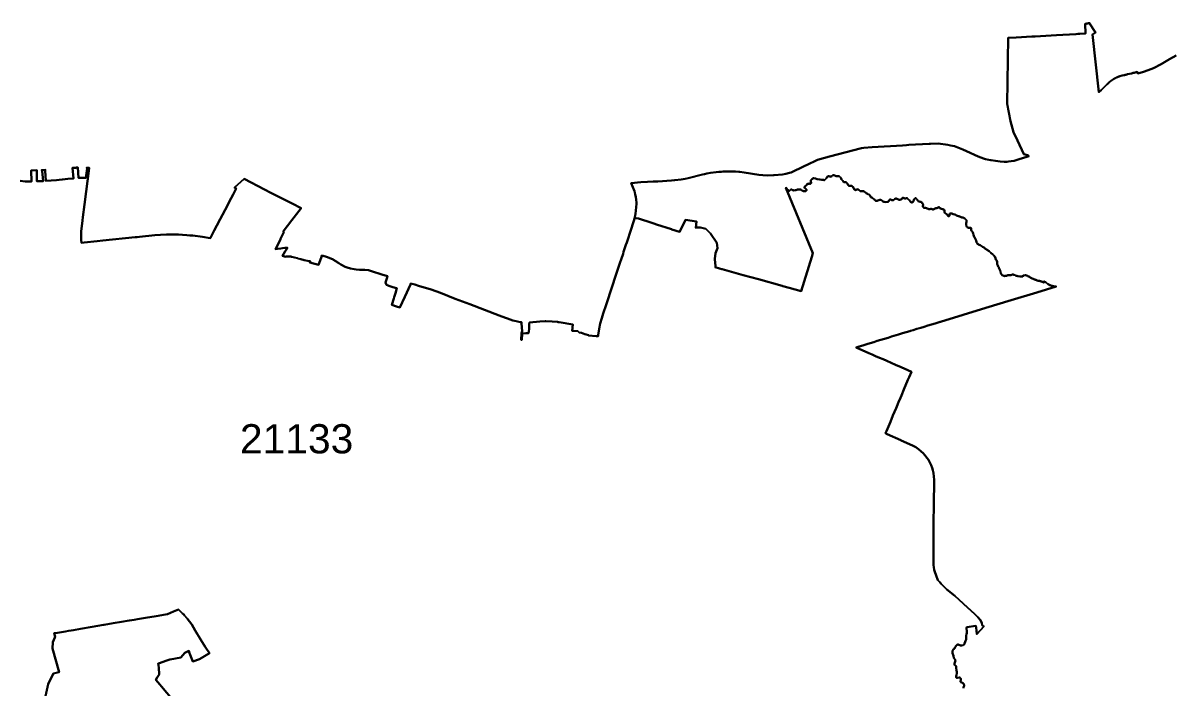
# Model space of a CAD drawing. Header units: inches. Extents: x 1341578 to 1502124, y 557203 to 748561.
# Drawn here: x 1361405 to 1382412, y 618397 to 630545 of the extents above; entities that cross this region are included whole.
import ezdxf
from ezdxf.enums import TextEntityAlignment as Align

# ---------------------------------------------------------------- set-up
doc = ezdxf.new("R2010")
doc.units = ezdxf.units.IN
doc.header["$MEASUREMENT"] = 0
doc.layers.add('Zipcode', color=7, linetype='Continuous')
doc.layers.add('ZipcodeAnno', color=7, linetype='Continuous')
doc.styles.add('Arial', font='arial.ttf')

msp = doc.modelspace()

# ---------------------------------------------------------------- linework, layer by layer
at = {"layer": 'Zipcode'}
for points in [[(1382468, 629952), (1382351, 629885), (1382198, 629794), (1382054, 629721), (1381961, 629682), (1381872, 629652), (1381771, 629621), (1381760, 629655), (1381720, 629643), (1381702, 629637), (1381687, 629633), (1381670, 629628), (1381652, 629624), (1381619, 629615), (1381584, 629607), (1381568, 629603), (1381553, 629599), (1381540, 629596), (1381527, 629593), (1381513, 629590), (1381481, 629583), (1381442, 629573), (1381430, 629569), (1381420, 629565), (1381410, 629561), (1381402, 629558), (1381393, 629554), (1381385, 629551), (1381376, 629547), (1381368, 629543), (1381360, 629539), (1381351, 629534), (1381343, 629530), (1381335, 629525), (1381328, 629521), (1381325, 629519), (1381320, 629516), (1381314, 629512), (1381306, 629507), (1381299, 629502), (1381292, 629497), (1381285, 629492), (1381272, 629482), (1381264, 629476), (1381257, 629470), (1381249, 629463), (1381241, 629456), (1381233, 629449), (1381226, 629442), (1381219, 629435), (1381211, 629428), (1381203, 629420), (1381183, 629401), (1381152, 629372), (1381123, 629344), (1381098, 629319), (1381060, 629284), (1380944, 630336), (1380998, 630369), (1380879, 630545), (1380878, 630544), (1380876, 630544), (1380875, 630543), (1380873, 630543), (1380872, 630542), (1380871, 630542), (1380870, 630541), (1380868, 630541), (1380867, 630540), (1380866, 630540), (1380864, 630540), (1380863, 630539), (1380861, 630539), (1380860, 630538), (1380859, 630538), (1380857, 630538), (1380856, 630537), (1380854, 630537), (1380853, 630537), (1380851, 630536), (1380850, 630536), (1380849, 630536), (1380847, 630535), (1380846, 630535), (1380844, 630535), (1380843, 630535), (1380842, 630534), (1380841, 630534), (1380839, 630534), (1380838, 630534), (1380836, 630533), (1380834, 630533), (1380833, 630533), (1380831, 630533), (1380830, 630532), (1380828, 630532), (1380827, 630532), (1380826, 630532), (1380824, 630532), (1380823, 630532), (1380821, 630531), (1380820, 630531), (1380819, 630531), (1380817, 630531), (1380815, 630531), (1380814, 630531), (1380812, 630531), (1380810, 630531), (1380815, 630353), (1380713, 630348), (1380673, 630345), (1380642, 630343), (1380639, 630343), (1380287, 630323), (1380284, 630323), (1379893, 630300), (1379835, 630296), (1379547, 630280), (1379400, 630271), (1379380, 629070), (1379445, 628751), (1379501, 628550), (1379570, 628401), (1379687, 628149), (1379755, 628133), (1379765, 628131), (1379769, 628127), (1379780, 628114), (1379763, 628106), (1379664, 628073), (1379605, 628055), (1379508, 628029), (1379454, 628018), (1379409, 628013), (1379385, 628010), (1379330, 628008), (1379255, 628012), (1379172, 628024), (1379093, 628038), (1379081, 628041), (1378989, 628059), (1378949, 628071), (1378904, 628087), (1378851, 628109), (1378639, 628205), (1378573, 628235), (1378510, 628261), (1378418, 628292), (1378350, 628309), (1378297, 628319), (1378123, 628342), (1377984, 628339), (1377961, 628339), (1377586, 628317), (1377547, 628315), (1377469, 628309), (1376914, 628276), (1376764, 628266), (1376723, 628260), (1376139, 628109), (1375921, 628043), (1375855, 628016), (1375778, 627981), (1375487, 627836), (1375435, 627815), (1375404, 627805), (1375341, 627789), (1375276, 627780), (1375127, 627766), (1375117, 627765), (1375009, 627758), (1374922, 627764), (1374848, 627772), (1374577, 627812), (1374502, 627824), (1374499, 627824), (1374480, 627826), (1374423, 627832), (1374349, 627833), (1374186, 627829), (1374166, 627828), (1374133, 627826), (1374116, 627825), (1374069, 627820), (1373961, 627806), (1373899, 627794), (1373854, 627784), (1373815, 627775), (1373553, 627710), (1373502, 627700), (1373427, 627686), (1373313, 627672), (1373308, 627671), (1373252, 627667), (1373001, 627651), (1372972, 627651), (1372947, 627651), (1372915, 627651), (1372814, 627645), (1372693, 627636), (1372515, 627620), (1372574, 627470), (1372581, 627450), (1372589, 627414), (1372599, 627370), (1372607, 627317), (1372611, 627267), (1372611, 627242), (1372595, 627059), (1372589, 627029), (1372589, 627028), (1372578, 626976), (1372577, 626972), (1372564, 626929), (1372502, 626741), (1372491, 626707), (1372459, 626608), (1372435, 626537), (1372418, 626494), (1372377, 626364), (1372366, 626331), (1372331, 626223), (1372315, 626174), (1372243, 625956), (1372070, 625434), (1372059, 625399), (1372004, 625239), (1371976, 625150), (1371951, 625056), (1371931, 624961), (1371911, 624843), (1371909, 624821), (1371875, 624824), (1371732, 624837), (1371733, 624845), (1371690, 624857), (1371670, 624863), (1371607, 624882), (1371565, 624894), (1371543, 624913), (1371462, 624922), (1371436, 624924), (1371447, 625038), (1371197, 625079), (1371178, 625081), (1371166, 625083), (1371072, 625093), (1370957, 625097), (1370941, 625097), (1370845, 625092), (1370659, 625073), (1370649, 625047), (1370652, 624953), (1370645, 624918), (1370643, 624910), (1370636, 624877), (1370589, 624876), (1370522, 624875), (1370520, 624755), (1370507, 624756), (1370510, 624877), (1370524, 624915), (1370509, 625053), (1370508, 625078), (1370488, 625080), (1370411, 625095), (1370350, 625113), (1370258, 625145), (1370221, 625158), (1370101, 625202), (1369568, 625406), (1369300, 625509), (1369030, 625615), (1368862, 625674), (1368631, 625745), (1368560, 625767), (1368491, 625788), (1368482, 625768), (1368378, 625542), (1368288, 625348), (1368226, 625368), (1368141, 625395), (1368176, 625511), (1368184, 625538), (1368207, 625612), (1368227, 625678), (1368232, 625698), (1368229, 625699), (1368158, 625722), (1368086, 625745), (1368073, 625749), (1368042, 625759), (1368027, 625804), (1368058, 625897), (1368065, 625919), (1367962, 625952), (1367926, 625963), (1367806, 626002), (1367714, 626029), (1367652, 626038), (1367550, 626038), (1367493, 626041), (1367452, 626046), (1367389, 626059), (1367325, 626079), (1367290, 626093), (1367211, 626133), (1367175, 626155), (1367107, 626202), (1367058, 626229), (1366948, 626274), (1366888, 626289), (1366865, 626295), (1366851, 626258), (1366805, 626129), (1366647, 626172), (1366647, 626173), (1366647, 626174), (1366647, 626175), (1366647, 626175), (1366647, 626176), (1366647, 626177), (1366648, 626177), (1366648, 626178), (1366648, 626179), (1366648, 626180), (1366648, 626180), (1366648, 626181), (1366648, 626182), (1366648, 626182), (1366649, 626183), (1366649, 626184), (1366649, 626185), (1366649, 626185), (1366649, 626186), (1366649, 626187), (1366649, 626187), (1366650, 626188), (1366650, 626189), (1366650, 626189), (1366650, 626190), (1366650, 626191), (1366650, 626191), (1366650, 626192), (1366632, 626193), (1366601, 626200), (1366540, 626214), (1366539, 626214), (1366482, 626229), (1366481, 626230), (1366424, 626245), (1366423, 626245), (1366418, 626246), (1366366, 626260), (1366365, 626260), (1366313, 626274), (1366312, 626275), (1366310, 626275), (1366309, 626275), (1366308, 626276), (1366307, 626276), (1366306, 626276), (1366305, 626276), (1366304, 626276), (1366303, 626277), (1366302, 626277), (1366301, 626277), (1366300, 626277), (1366299, 626278), (1366297, 626278), (1366295, 626278), (1366294, 626278), (1366293, 626279), (1366292, 626279), (1366290, 626279), (1366289, 626279), (1366288, 626279), (1366286, 626280), (1366285, 626280), (1366284, 626280), (1366282, 626280), (1366281, 626280), (1366279, 626281), (1366278, 626281), (1366276, 626281), (1366275, 626281), (1366273, 626281), (1366272, 626281), (1366271, 626281), (1366269, 626281), (1366268, 626282), (1366267, 626282), (1366265, 626282), (1366263, 626282), (1366262, 626282), (1366261, 626282), (1366259, 626282), (1366257, 626282), (1366256, 626282), (1366254, 626282), (1366252, 626282), (1366251, 626282), (1366249, 626282), (1366248, 626282), (1366246, 626282), (1366245, 626282), (1366243, 626282), (1366242, 626282), (1366240, 626282), (1366239, 626282), (1366238, 626282), (1366236, 626281), (1366235, 626281), (1366233, 626281), (1366232, 626281), (1366230, 626281), (1366229, 626281), (1366228, 626281), (1366226, 626280), (1366224, 626280), (1366223, 626280), (1366221, 626280), (1366220, 626280), (1366219, 626280), (1366217, 626279), (1366216, 626279), (1366215, 626279), (1366213, 626279), (1366212, 626278), (1366210, 626278), (1366209, 626278), (1366208, 626278), (1366206, 626277), (1366205, 626277), (1366204, 626277), (1366203, 626277), (1366202, 626276), (1366142, 626293), (1366190, 626365), (1366214, 626401), (1366239, 626438), (1366226, 626438), (1366185, 626437), (1366144, 626433), (1366115, 626428), (1366052, 626417), (1366019, 626414), (1366036, 626448), (1366040, 626456), (1366108, 626593), (1366111, 626599), (1366161, 626709), (1366167, 626724), (1366155, 626733), (1366318, 626945), (1366485, 627160), (1366319, 627245), (1366154, 627330), (1366055, 627382), (1365933, 627445), (1365815, 627506), (1365447, 627696), (1365270, 627539), (1365301, 627522), (1365244, 627412), (1365173, 627278), (1365162, 627257), (1365097, 627134), (1365049, 627043), (1365005, 626959), (1364945, 626844), (1364897, 626753), (1364841, 626646), (1364834, 626634), (1364823, 626613), (1364684, 626638), (1364506, 626662), (1364454, 626664), (1364396, 626672), (1364316, 626676), (1364244, 626680), (1364113, 626682), (1364023, 626680), (1363915, 626675), (1363815, 626667), (1363534, 626639), (1363492, 626633), (1363456, 626631), (1362860, 626571), (1362761, 626560), (1362523, 626534), (1362473, 626527), (1362468, 626581), (1362466, 626629), (1362465, 626674), (1362468, 626735), (1362493, 626937), (1362500, 626995), (1362529, 627231), (1362611, 627895), (1362611, 627896), (1362612, 627899), (1362566, 627900), (1362575, 627888), (1362553, 627717), (1362419, 627715), (1362405, 627905), (1362405, 627905), (1362404, 627905), (1362403, 627905), (1362403, 627905), (1362403, 627905), (1362402, 627905), (1362401, 627905), (1362400, 627905), (1362400, 627905), (1362399, 627905), (1362398, 627905), (1362398, 627904), (1362397, 627904), (1362397, 627904), (1362396, 627904), (1362396, 627904), (1362395, 627904), (1362394, 627904), (1362394, 627904), (1362393, 627904), (1362393, 627904), (1362392, 627904), (1362391, 627904), (1362391, 627904), (1362390, 627904), (1362390, 627904), (1362389, 627904), (1362388, 627904), (1362388, 627904), (1362387, 627904), (1362386, 627904), (1362386, 627904), (1362385, 627904), (1362384, 627903), (1362384, 627903), (1362383, 627903), (1362383, 627903), (1362382, 627903), (1362381, 627903), (1362381, 627903), (1362380, 627903), (1362379, 627903), (1362379, 627903), (1362378, 627903), (1362378, 627903), (1362377, 627903), (1362376, 627903), (1362376, 627903), (1362375, 627903), (1362375, 627903), (1362374, 627903), (1362373, 627903), (1362373, 627902), (1362372, 627902), (1362372, 627902), (1362371, 627902), (1362370, 627902), (1362370, 627902), (1362306, 627896), (1362324, 627707), (1362224, 627696), (1362125, 627684), (1362121, 627684), (1362068, 627680), (1362014, 627675), (1361922, 627668), (1361821, 627659), (1361807, 627846), (1361807, 627851), (1361807, 627852), (1361808, 627854), (1361809, 627856), (1361810, 627857), (1361811, 627858), (1361812, 627859), (1361813, 627860), (1361814, 627861), (1361816, 627861), (1361817, 627862), (1361744, 627857), (1361745, 627856), (1361746, 627856), (1361748, 627855), (1361749, 627854), (1361750, 627854), (1361751, 627853), (1361752, 627852), (1361753, 627851), (1361754, 627849), (1361754, 627848), (1361755, 627847), (1361756, 627842), (1361771, 627657), (1361735, 627655), (1361659, 627654), (1361656, 627854), (1361556, 627852), (1361559, 627652), (1361464, 627651), (1361446, 627651), (1361350, 627662)], [(1378587, 618393), (1378588, 618413), (1378593, 618422), (1378595, 618432), (1378595, 618453), (1378593, 618463), (1378590, 618473), (1378583, 618481), (1378575, 618487), (1378556, 618496), (1378537, 618505), (1378530, 618512), (1378528, 618520), (1378532, 618529), (1378537, 618537), (1378539, 618546), (1378539, 618556), (1378539, 618562), (1378538, 618570), (1378532, 618578), (1378525, 618584), (1378515, 618587), (1378505, 618586), (1378475, 618583), (1378465, 618582), (1378455, 618584), (1378452, 618590), (1378451, 618600), (1378452, 618610), (1378453, 618621), (1378456, 618631), (1378459, 618640), (1378462, 618660), (1378461, 618670), (1378461, 618701), (1378460, 618711), (1378459, 618712), (1378452, 618712), (1378456, 618721), (1378456, 618731), (1378451, 618751), (1378450, 618761), (1378452, 618781), (1378451, 618791), (1378447, 618800), (1378440, 618807), (1378435, 618810), (1378427, 618816), (1378421, 618825), (1378420, 618835), (1378422, 618845), (1378436, 618884), (1378437, 618894), (1378436, 618904), (1378434, 618914), (1378428, 618922), (1378418, 618932), (1378414, 618937), (1378408, 618945), (1378400, 618986), (1378387, 619035), (1378384, 619056), (1378384, 619066), (1378385, 619076), (1378394, 619094), (1378400, 619103), (1378406, 619111), (1378418, 619121), (1378430, 619131), (1378440, 619149), (1378443, 619158), (1378448, 619167), (1378461, 619183), (1378470, 619188), (1378480, 619191), (1378490, 619191), (1378500, 619188), (1378517, 619177), (1378527, 619175), (1378537, 619174), (1378547, 619174), (1378557, 619176), (1378577, 619182), (1378593, 619193), (1378601, 619200), (1378606, 619209), (1378616, 619238), (1378624, 619257), (1378627, 619268), (1378631, 619277), (1378634, 619287), (1378635, 619298), (1378635, 619308), (1378634, 619327), (1378634, 619349), (1378635, 619359), (1378638, 619380), (1378644, 619399), (1378646, 619419), (1378644, 619440), (1378644, 619450), (1378642, 619471), (1378642, 619477), (1378643, 619491), (1378645, 619509), (1378649, 619509), (1378810, 619530), (1378815, 619501), (1378830, 619378), (1378831, 619378), (1378957, 619518), (1378929, 619545), (1378922, 619581), (1378910, 619610), (1378889, 619640), (1378850, 619688), (1378785, 619749), (1378658, 619868), (1378507, 620005), (1378424, 620081), (1378283, 620199), (1378212, 620266), (1378179, 620300), (1378153, 620329), (1378119, 620369), (1378083, 620451), (1378062, 620519), (1378052, 620558), (1378043, 620602), (1378039, 620640), (1378036, 620694), (1378036, 620751), (1378038, 621057), (1378039, 621098), (1378038, 621241), (1378038, 621322), (1378038, 621369), (1378037, 621428), (1378041, 621730), (1378048, 622198), (1378045, 622261), (1378037, 622321), (1378026, 622374), (1378012, 622420), (1377992, 622469), (1377969, 622519), (1377944, 622562), (1377922, 622598), (1377880, 622652), (1377847, 622687), (1377813, 622720), (1377806, 622726), (1377765, 622760), (1377713, 622795), (1377654, 622827), (1377444, 622919), (1377438, 622922), (1377192, 623035), (1377161, 623050), (1377172, 623077), (1377175, 623083), (1377177, 623088), (1377249, 623259), (1377296, 623372), (1377355, 623511), (1377413, 623648), (1377416, 623656), (1377451, 623740), (1377497, 623847), (1377571, 624024), (1377594, 624078), (1377634, 624174), (1377570, 624202), (1377448, 624255), (1377344, 624301), (1377185, 624371), (1377116, 624401), (1377048, 624431), (1376979, 624461), (1376919, 624487), (1376855, 624516), (1376792, 624544), (1376689, 624589), (1376623, 624618), (1376682, 624636), (1376747, 624655), (1376818, 624677), (1376882, 624697), (1376946, 624716), (1377011, 624736), (1377075, 624755), (1377145, 624777), (1377208, 624796), (1377273, 624816), (1377353, 624840), (1377400, 624854), (1377474, 624877), (1377538, 624896), (1377602, 624916), (1377616, 624920), (1377668, 624936), (1377732, 624956), (1377803, 624977), (1377868, 624997), (1377933, 625017), (1377998, 625036), (1378067, 625058), (1378158, 625085), (1378168, 625088), (1378996, 625340), (1379454, 625480), (1379922, 625622), (1380280, 625731), (1380270, 625732), (1380260, 625732), (1380250, 625731), (1380239, 625733), (1380229, 625736), (1380219, 625738), (1380210, 625741), (1380199, 625743), (1380189, 625746), (1380180, 625750), (1380170, 625754), (1380161, 625758), (1380151, 625761), (1380142, 625766), (1380133, 625771), (1380123, 625775), (1380119, 625780), (1380113, 625788), (1380106, 625795), (1380098, 625802), (1380090, 625808), (1380080, 625813), (1380071, 625817), (1380062, 625822), (1380053, 625823), (1380052, 625819), (1380056, 625813), (1380057, 625807), (1380054, 625804), (1380048, 625805), (1380040, 625811), (1380031, 625816), (1380021, 625819), (1380011, 625822), (1380002, 625825), (1379993, 625827), (1379983, 625831), (1379975, 625832), (1379964, 625832), (1379954, 625834), (1379945, 625837), (1379935, 625842), (1379925, 625843), (1379918, 625847), (1379909, 625852), (1379900, 625856), (1379890, 625858), (1379880, 625862), (1379872, 625867), (1379862, 625870), (1379853, 625874), (1379846, 625875), (1379837, 625880), (1379828, 625885), (1379819, 625889), (1379809, 625892), (1379803, 625901), (1379799, 625905), (1379789, 625908), (1379780, 625913), (1379770, 625917), (1379761, 625922), (1379752, 625927), (1379746, 625931), (1379741, 625932), (1379731, 625933), (1379721, 625936), (1379711, 625937), (1379686, 625935), (1379677, 625930), (1379671, 625917), (1379666, 625912), (1379643, 625911), (1379624, 625911), (1379615, 625914), (1379578, 625922), (1379561, 625926), (1379550, 625926), (1379543, 625928), (1379529, 625936), (1379505, 625946), (1379494, 625948), (1379475, 625948), (1379454, 625939), (1379446, 625938), (1379414, 625937), (1379395, 625936), (1379370, 625926), (1379348, 625924), (1379332, 625923), (1379322, 625925), (1379289, 625941), (1379273, 625964), (1379268, 625977), (1379253, 626023), (1379235, 626063), (1379233, 626072), (1379230, 626082), (1379218, 626099), (1379212, 626112), (1379202, 626140), (1379202, 626167), (1379200, 626182), (1379189, 626213), (1379179, 626226), (1379161, 626266), (1379138, 626296), (1379119, 626315), (1379087, 626348), (1379068, 626366), (1379056, 626376), (1379004, 626406), (1378985, 626418), (1378977, 626425), (1378970, 626433), (1378961, 626441), (1378935, 626457), (1378928, 626464), (1378906, 626476), (1378891, 626485), (1378873, 626491), (1378841, 626513), (1378834, 626521), (1378827, 626529), (1378823, 626538), (1378820, 626548), (1378818, 626564), (1378816, 626573), (1378804, 626598), (1378791, 626622), (1378782, 626641), (1378769, 626677), (1378759, 626700), (1378753, 626719), (1378748, 626727), (1378730, 626749), (1378727, 626764), (1378726, 626779), (1378723, 626793), (1378717, 626800), (1378707, 626803), (1378674, 626802), (1378652, 626816), (1378646, 626823), (1378640, 626835), (1378634, 626860), (1378633, 626875), (1378636, 626897), (1378640, 626904), (1378642, 626907), (1378638, 626921), (1378643, 626932), (1378639, 626941), (1378631, 626949), (1378607, 626972), (1378599, 626979), (1378579, 626989), (1378563, 626992), (1378555, 626994), (1378545, 626999), (1378529, 627003), (1378515, 627010), (1378505, 627014), (1378493, 627016), (1378475, 627021), (1378456, 627027), (1378432, 627044), (1378418, 627049), (1378399, 627054), (1378384, 627059), (1378370, 627062), (1378351, 627063), (1378338, 627062), (1378334, 627059), (1378332, 627057), (1378330, 627050), (1378328, 627024), (1378324, 627016), (1378317, 627015), (1378307, 627017), (1378298, 627027), (1378290, 627038), (1378281, 627047), (1378267, 627060), (1378251, 627070), (1378245, 627077), (1378241, 627089), (1378240, 627099), (1378240, 627110), (1378237, 627119), (1378231, 627131), (1378221, 627140), (1378211, 627143), (1378201, 627146), (1378186, 627148), (1378164, 627159), (1378155, 627164), (1378146, 627173), (1378137, 627180), (1378127, 627180), (1378120, 627176), (1378112, 627169), (1378097, 627163), (1378089, 627162), (1378076, 627160), (1378066, 627158), (1378045, 627144), (1378035, 627140), (1378024, 627140), (1378015, 627141), (1377997, 627148), (1377997, 627150), (1377989, 627149), (1377973, 627146), (1377955, 627145), (1377908, 627164), (1377894, 627166), (1377868, 627169), (1377857, 627173), (1377845, 627185), (1377842, 627199), (1377844, 627206), (1377849, 627214), (1377850, 627221), (1377849, 627228), (1377837, 627249), (1377829, 627259), (1377819, 627267), (1377809, 627275), (1377796, 627279), (1377774, 627286), (1377760, 627292), (1377747, 627300), (1377743, 627308), (1377742, 627312), (1377728, 627331), (1377720, 627340), (1377711, 627343), (1377703, 627342), (1377695, 627337), (1377693, 627334), (1377689, 627327), (1377680, 627318), (1377675, 627308), (1377668, 627286), (1377663, 627276), (1377655, 627270), (1377647, 627267), (1377637, 627265), (1377628, 627269), (1377618, 627277), (1377613, 627288), (1377608, 627296), (1377600, 627304), (1377583, 627321), (1377561, 627336), (1377550, 627344), (1377546, 627343), (1377524, 627340), (1377512, 627340), (1377502, 627342), (1377494, 627345), (1377482, 627353), (1377478, 627354), (1377472, 627353), (1377468, 627348), (1377460, 627329), (1377455, 627324), (1377448, 627320), (1377441, 627318), (1377422, 627316), (1377405, 627316), (1377398, 627318), (1377370, 627330), (1377357, 627337), (1377348, 627344), (1377335, 627335), (1377326, 627328), (1377316, 627318), (1377304, 627310), (1377295, 627306), (1377287, 627306), (1377275, 627310), (1377252, 627321), (1377242, 627321), (1377234, 627316), (1377230, 627312), (1377225, 627307), (1377213, 627287), (1377204, 627279), (1377197, 627275), (1377165, 627274), (1377143, 627275), (1377126, 627279), (1377117, 627284), (1377107, 627292), (1377098, 627298), (1377091, 627305), (1377077, 627314), (1377067, 627316), (1377058, 627316), (1377040, 627311), (1377018, 627303), (1377007, 627298), (1376997, 627295), (1376988, 627294), (1376978, 627297), (1376970, 627303), (1376965, 627310), (1376958, 627318), (1376943, 627334), (1376924, 627348), (1376903, 627358), (1376893, 627365), (1376888, 627373), (1376877, 627401), (1376870, 627407), (1376860, 627412), (1376840, 627418), (1376830, 627422), (1376820, 627428), (1376809, 627436), (1376801, 627440), (1376773, 627466), (1376764, 627470), (1376751, 627472), (1376709, 627474), (1376699, 627475), (1376691, 627480), (1376685, 627485), (1376682, 627490), (1376677, 627494), (1376661, 627504), (1376641, 627507), (1376634, 627506), (1376627, 627499), (1376620, 627494), (1376612, 627493), (1376605, 627497), (1376597, 627504), (1376564, 627551), (1376549, 627566), (1376539, 627571), (1376504, 627568), (1376495, 627570), (1376486, 627574), (1376480, 627580), (1376468, 627604), (1376462, 627614), (1376458, 627620), (1376452, 627628), (1376444, 627635), (1376438, 627639), (1376431, 627640), (1376415, 627639), (1376401, 627640), (1376394, 627643), (1376383, 627662), (1376377, 627670), (1376364, 627680), (1376358, 627688), (1376350, 627702), (1376337, 627721), (1376314, 627744), (1376307, 627746), (1376292, 627747), (1376276, 627745), (1376258, 627746), (1376248, 627753), (1376219, 627762), (1376201, 627762), (1376195, 627759), (1376188, 627755), (1376181, 627746), (1376170, 627739), (1376156, 627737), (1376153, 627740), (1376144, 627742), (1376127, 627748), (1376120, 627749), (1376106, 627743), (1376097, 627734), (1376088, 627723), (1376082, 627711), (1376073, 627699), (1376065, 627689), (1376047, 627675), (1376038, 627673), (1376029, 627679), (1376021, 627681), (1375992, 627682), (1375969, 627685), (1375959, 627687), (1375957, 627688), (1375911, 627695), (1375884, 627703), (1375852, 627710), (1375843, 627710), (1375834, 627706), (1375824, 627697), (1375814, 627689), (1375805, 627679), (1375799, 627672), (1375797, 627666), (1375796, 627663), (1375796, 627655), (1375797, 627646), (1375803, 627628), (1375803, 627622), (1375802, 627616), (1375797, 627610), (1375790, 627608), (1375779, 627608), (1375763, 627610), (1375753, 627609), (1375739, 627606), (1375727, 627599), (1375715, 627585), (1375689, 627560), (1375683, 627551), (1375683, 627543), (1375688, 627528), (1375692, 627522), (1375707, 627510), (1375715, 627502), (1375718, 627494), (1375718, 627487), (1375713, 627479), (1375707, 627474), (1375700, 627472), (1375690, 627471), (1375678, 627471), (1375661, 627473), (1375653, 627476), (1375642, 627479), (1375627, 627488), (1375617, 627496), (1375608, 627501), (1375599, 627504), (1375586, 627505), (1375560, 627503), (1375550, 627501), (1375540, 627496), (1375520, 627490), (1375509, 627488), (1375488, 627487), (1375474, 627489), (1375464, 627494), (1375456, 627500), (1375449, 627504), (1375441, 627505), (1375433, 627502), (1375421, 627492), (1375412, 627483), (1375405, 627478), (1375398, 627479), (1375373, 627498), (1375365, 627506), (1375360, 627512), (1375349, 627526), (1375339, 627536), (1375339, 627536), (1375836, 626338), (1375816, 626274), (1375620, 625645), (1375402, 625706), (1375285, 625739), (1375271, 625742), (1374841, 625863), (1374562, 625941), (1374179, 626048), (1374170, 626050), (1374125, 626063), (1374051, 626084), (1374055, 626089), (1374053, 626108), (1374041, 626227), (1374040, 626239), (1374056, 626343), (1374090, 626431), (1374077, 626528), (1373964, 626697), (1373877, 626784), (1373806, 626802), (1373779, 626809), (1373722, 626809), (1373695, 626802), (1373705, 626918), (1373506, 626950), (1373413, 626759), (1373398, 626729), (1373260, 626773), (1373249, 626777), (1372978, 626864), (1372930, 626880), (1372890, 626893), (1372649, 626976), (1372648, 626971), (1372619, 626978), (1372587, 626974), (1372577, 626972), (1372578, 626976), (1372589, 627028), (1372589, 627029), (1372595, 627059), (1372611, 627242), (1372611, 627267), (1372607, 627317), (1372599, 627370), (1372589, 627414), (1372581, 627450), (1372574, 627470), (1372515, 627620), (1372693, 627636), (1372814, 627645), (1372915, 627651), (1372947, 627651), (1372972, 627651), (1373001, 627651), (1373252, 627667), (1373308, 627671), (1373313, 627672), (1373427, 627686), (1373502, 627700), (1373553, 627710), (1373815, 627775), (1373854, 627784), (1373899, 627794), (1373961, 627806), (1374069, 627820), (1374116, 627825), (1374133, 627826), (1374166, 627828), (1374186, 627829), (1374349, 627833), (1374423, 627832), (1374480, 627826), (1374499, 627824), (1374502, 627824), (1374577, 627812), (1374848, 627772), (1374922, 627764), (1375009, 627758), (1375117, 627765), (1375127, 627766), (1375276, 627780), (1375341, 627789), (1375404, 627805), (1375435, 627815), (1375487, 627836), (1375778, 627981), (1375855, 628016), (1375921, 628043), (1376139, 628109), (1376723, 628260), (1376764, 628266), (1376914, 628276), (1377469, 628309), (1377547, 628315), (1377586, 628317), (1377961, 628339), (1377984, 628339), (1378123, 628342), (1378297, 628319), (1378350, 628309), (1378418, 628292), (1378510, 628261), (1378573, 628235), (1378639, 628205), (1378851, 628109), (1378904, 628087), (1378949, 628071), (1378989, 628059), (1379081, 628041), (1379093, 628038), (1379172, 628024), (1379255, 628012), (1379330, 628008), (1379385, 628010), (1379409, 628013), (1379454, 628018), (1379508, 628029), (1379605, 628055), (1379664, 628073), (1379763, 628106), (1379780, 628114), (1379769, 628127), (1379765, 628131), (1379755, 628133), (1379687, 628149), (1379570, 628401), (1379501, 628550), (1379445, 628751), (1379380, 629070), (1379400, 630271), (1379547, 630280), (1379835, 630296), (1379893, 630300), (1380284, 630323), (1380287, 630323), (1380639, 630343), (1380642, 630343), (1380673, 630345), (1380713, 630348), (1380815, 630353), (1380810, 630531), (1380812, 630531), (1380814, 630531), (1380815, 630531), (1380817, 630531), (1380819, 630531), (1380820, 630531), (1380821, 630531), (1380823, 630532), (1380824, 630532), (1380826, 630532), (1380827, 630532), (1380828, 630532), (1380830, 630532), (1380831, 630533), (1380833, 630533), (1380834, 630533), (1380836, 630533), (1380838, 630534), (1380839, 630534), (1380841, 630534), (1380842, 630534), (1380843, 630535), (1380844, 630535), (1380846, 630535), (1380847, 630535), (1380849, 630536), (1380850, 630536), (1380851, 630536), (1380853, 630537), (1380854, 630537), (1380856, 630537), (1380857, 630538), (1380859, 630538), (1380860, 630538), (1380861, 630539), (1380863, 630539), (1380864, 630540), (1380866, 630540), (1380867, 630540), (1380868, 630541), (1380870, 630541), (1380871, 630542), (1380872, 630542), (1380873, 630543), (1380875, 630543), (1380876, 630544), (1380878, 630544), (1380879, 630545), (1380998, 630369), (1380944, 630336), (1381060, 629284), (1381098, 629319), (1381123, 629344), (1381152, 629372), (1381183, 629401), (1381203, 629420), (1381211, 629428), (1381219, 629435), (1381226, 629442), (1381233, 629449), (1381241, 629456), (1381249, 629463), (1381257, 629470), (1381264, 629476), (1381272, 629482), (1381285, 629492), (1381292, 629497), (1381299, 629502), (1381306, 629507), (1381314, 629512), (1381320, 629516), (1381325, 629519), (1381328, 629521), (1381335, 629525), (1381343, 629530), (1381351, 629534), (1381360, 629539), (1381368, 629543), (1381376, 629547), (1381385, 629551), (1381393, 629554), (1381402, 629558), (1381410, 629561), (1381420, 629565), (1381430, 629569), (1381442, 629573), (1381481, 629583), (1381513, 629590), (1381527, 629593), (1381540, 629596), (1381553, 629599), (1381568, 629603), (1381584, 629607), (1381619, 629615), (1381652, 629624), (1381670, 629628), (1381687, 629633), (1381702, 629637), (1381720, 629643), (1381760, 629655), (1381771, 629621), (1381872, 629652), (1381961, 629682), (1382054, 629721), (1382198, 629794), (1382351, 629885), (1382468, 629952)], [(1361350, 627662), (1361446, 627651), (1361464, 627651), (1361559, 627652), (1361556, 627852), (1361656, 627854), (1361659, 627654), (1361735, 627655), (1361771, 627657), (1361756, 627842), (1361755, 627847), (1361754, 627848), (1361754, 627849), (1361753, 627851), (1361752, 627852), (1361751, 627853), (1361750, 627854), (1361749, 627854), (1361748, 627855), (1361746, 627856), (1361745, 627856), (1361744, 627857), (1361817, 627862), (1361816, 627861), (1361814, 627861), (1361813, 627860), (1361812, 627859), (1361811, 627858), (1361810, 627857), (1361809, 627856), (1361808, 627854), (1361807, 627852), (1361807, 627851), (1361807, 627846), (1361821, 627659), (1361922, 627668), (1362014, 627675), (1362068, 627680), (1362121, 627684), (1362125, 627684), (1362224, 627696), (1362324, 627707), (1362306, 627896), (1362370, 627902), (1362370, 627902), (1362371, 627902), (1362372, 627902), (1362372, 627902), (1362373, 627902), (1362373, 627903), (1362374, 627903), (1362375, 627903), (1362375, 627903), (1362376, 627903), (1362376, 627903), (1362377, 627903), (1362378, 627903), (1362378, 627903), (1362379, 627903), (1362379, 627903), (1362380, 627903), (1362381, 627903), (1362381, 627903), (1362382, 627903), (1362383, 627903), (1362383, 627903), (1362384, 627903), (1362384, 627903), (1362385, 627904), (1362386, 627904), (1362386, 627904), (1362387, 627904), (1362388, 627904), (1362388, 627904), (1362389, 627904), (1362390, 627904), (1362390, 627904), (1362391, 627904), (1362391, 627904), (1362392, 627904), (1362393, 627904), (1362393, 627904), (1362394, 627904), (1362394, 627904), (1362395, 627904), (1362396, 627904), (1362396, 627904), (1362397, 627904), (1362397, 627904), (1362398, 627904), (1362398, 627905), (1362399, 627905), (1362400, 627905), (1362400, 627905), (1362401, 627905), (1362402, 627905), (1362403, 627905), (1362403, 627905), (1362403, 627905), (1362404, 627905), (1362405, 627905), (1362405, 627905), (1362419, 627715), (1362553, 627717), (1362575, 627888), (1362566, 627900), (1362612, 627899), (1362611, 627896), (1362611, 627895), (1362529, 627231), (1362500, 626995), (1362493, 626937), (1362468, 626735), (1362465, 626674), (1362466, 626629), (1362468, 626581), (1362473, 626527), (1362523, 626534), (1362761, 626560), (1362860, 626571), (1363456, 626631), (1363492, 626633), (1363534, 626639), (1363815, 626667), (1363915, 626675), (1364023, 626680), (1364113, 626682), (1364244, 626680), (1364316, 626676), (1364396, 626672), (1364454, 626664), (1364506, 626662), (1364684, 626638), (1364823, 626613), (1364834, 626634), (1364841, 626646), (1364897, 626753), (1364945, 626844), (1365005, 626959), (1365049, 627043), (1365097, 627134), (1365162, 627257), (1365173, 627278), (1365244, 627412), (1365301, 627522), (1365270, 627539), (1365447, 627696), (1365815, 627506), (1365933, 627445), (1366055, 627382), (1366154, 627330), (1366319, 627245), (1366485, 627160), (1366318, 626945), (1366155, 626733), (1366167, 626724), (1366161, 626709), (1366111, 626599), (1366108, 626593), (1366040, 626456), (1366036, 626448), (1366019, 626414), (1366052, 626417), (1366115, 626428), (1366144, 626433), (1366185, 626437), (1366226, 626438), (1366239, 626438), (1366214, 626401), (1366190, 626365), (1366142, 626293), (1366202, 626276), (1366203, 626277), (1366204, 626277), (1366205, 626277), (1366206, 626277), (1366208, 626278), (1366209, 626278), (1366210, 626278), (1366212, 626278), (1366213, 626279), (1366215, 626279), (1366216, 626279), (1366217, 626279), (1366219, 626280), (1366220, 626280), (1366221, 626280), (1366223, 626280), (1366224, 626280), (1366226, 626280), (1366228, 626281), (1366229, 626281), (1366230, 626281), (1366232, 626281), (1366233, 626281), (1366235, 626281), (1366236, 626281), (1366238, 626282), (1366239, 626282), (1366240, 626282), (1366242, 626282), (1366243, 626282), (1366245, 626282), (1366246, 626282), (1366248, 626282), (1366249, 626282), (1366251, 626282), (1366252, 626282), (1366254, 626282), (1366256, 626282), (1366257, 626282), (1366259, 626282), (1366261, 626282), (1366262, 626282), (1366263, 626282), (1366265, 626282), (1366267, 626282), (1366268, 626282), (1366269, 626281), (1366271, 626281), (1366272, 626281), (1366273, 626281), (1366275, 626281), (1366276, 626281), (1366278, 626281), (1366279, 626281), (1366281, 626280), (1366282, 626280), (1366284, 626280), (1366285, 626280), (1366286, 626280), (1366288, 626279), (1366289, 626279), (1366290, 626279), (1366292, 626279), (1366293, 626279), (1366294, 626278), (1366295, 626278), (1366297, 626278), (1366299, 626278), (1366300, 626277), (1366301, 626277), (1366302, 626277), (1366303, 626277), (1366304, 626276), (1366305, 626276), (1366306, 626276), (1366307, 626276), (1366308, 626276), (1366309, 626275), (1366310, 626275), (1366312, 626275), (1366313, 626274), (1366365, 626260), (1366366, 626260), (1366418, 626246), (1366423, 626245), (1366424, 626245), (1366481, 626230), (1366482, 626229), (1366539, 626214), (1366540, 626214), (1366601, 626200), (1366632, 626193), (1366650, 626192), (1366650, 626191), (1366650, 626191), (1366650, 626190), (1366650, 626189), (1366650, 626189), (1366650, 626188), (1366649, 626187), (1366649, 626187), (1366649, 626186), (1366649, 626185), (1366649, 626185), (1366649, 626184), (1366649, 626183), (1366648, 626182), (1366648, 626182), (1366648, 626181), (1366648, 626180), (1366648, 626180), (1366648, 626179), (1366648, 626178), (1366648, 626177), (1366647, 626177), (1366647, 626176), (1366647, 626175), (1366647, 626175), (1366647, 626174), (1366647, 626173), (1366647, 626172), (1366805, 626129), (1366851, 626258), (1366865, 626295), (1366888, 626289), (1366948, 626274), (1367058, 626229), (1367107, 626202), (1367175, 626155), (1367211, 626133), (1367290, 626093), (1367325, 626079), (1367389, 626059), (1367452, 626046), (1367493, 626041), (1367550, 626038), (1367652, 626038), (1367714, 626029), (1367806, 626002), (1367926, 625963), (1367962, 625952), (1368065, 625919), (1368058, 625897), (1368027, 625804), (1368042, 625759), (1368073, 625749), (1368086, 625745), (1368158, 625722), (1368229, 625699), (1368232, 625698), (1368227, 625678), (1368207, 625612), (1368184, 625538), (1368176, 625511), (1368141, 625395), (1368226, 625368), (1368288, 625348), (1368378, 625542), (1368482, 625768), (1368491, 625788), (1368560, 625767), (1368631, 625745), (1368862, 625674), (1369030, 625615), (1369300, 625509), (1369568, 625406), (1370101, 625202), (1370221, 625158), (1370258, 625145), (1370350, 625113), (1370411, 625095), (1370488, 625080), (1370508, 625078), (1370509, 625053), (1370524, 624915), (1370510, 624877), (1370507, 624756), (1370520, 624755), (1370522, 624875), (1370589, 624876), (1370636, 624877), (1370643, 624910), (1370645, 624918), (1370652, 624953), (1370649, 625047), (1370659, 625073), (1370845, 625092), (1370941, 625097), (1370957, 625097), (1371072, 625093), (1371166, 625083), (1371178, 625081), (1371197, 625079), (1371447, 625038), (1371436, 624924), (1371462, 624922), (1371543, 624913), (1371565, 624894), (1371607, 624882), (1371670, 624863), (1371690, 624857), (1371733, 624845), (1371732, 624837), (1371875, 624824), (1371909, 624821), (1371911, 624843), (1371931, 624961), (1371951, 625056), (1371976, 625150), (1372004, 625239), (1372059, 625399), (1372070, 625434), (1372243, 625956), (1372315, 626174), (1372331, 626223), (1372366, 626331), (1372377, 626364), (1372418, 626494), (1372435, 626537), (1372459, 626608), (1372491, 626707), (1372502, 626741), (1372564, 626929), (1372577, 626972), (1372587, 626974), (1372619, 626978), (1372648, 626971), (1372649, 626976), (1372890, 626893), (1372930, 626880), (1372978, 626864), (1373249, 626777), (1373260, 626773), (1373398, 626729), (1373413, 626759), (1373506, 626950), (1373705, 626918), (1373695, 626802), (1373722, 626809), (1373779, 626809), (1373806, 626802), (1373877, 626784), (1373964, 626697), (1374077, 626528), (1374090, 626431), (1374056, 626343), (1374040, 626239), (1374041, 626227), (1374053, 626108), (1374055, 626089), (1374051, 626084), (1374125, 626063), (1374170, 626050), (1374179, 626048), (1374562, 625941), (1374841, 625863), (1375271, 625742), (1375285, 625739), (1375402, 625706), (1375620, 625645), (1375816, 626274), (1375836, 626338), (1375339, 627536), (1375339, 627536), (1375349, 627526), (1375360, 627512), (1375365, 627506), (1375373, 627498), (1375398, 627479), (1375405, 627478), (1375412, 627483), (1375421, 627492), (1375433, 627502), (1375441, 627505), (1375449, 627504), (1375456, 627500), (1375464, 627494), (1375474, 627489), (1375488, 627487), (1375509, 627488), (1375520, 627490), (1375540, 627496), (1375550, 627501), (1375560, 627503), (1375586, 627505), (1375599, 627504), (1375608, 627501), (1375617, 627496), (1375627, 627488), (1375642, 627479), (1375653, 627476), (1375661, 627473), (1375678, 627471), (1375690, 627471), (1375700, 627472), (1375707, 627474), (1375713, 627479), (1375718, 627487), (1375718, 627494), (1375715, 627502), (1375707, 627510), (1375692, 627522), (1375688, 627528), (1375683, 627543), (1375683, 627551), (1375689, 627560), (1375715, 627585), (1375727, 627599), (1375739, 627606), (1375753, 627609), (1375763, 627610), (1375779, 627608), (1375790, 627608), (1375797, 627610), (1375802, 627616), (1375803, 627622), (1375803, 627628), (1375797, 627646), (1375796, 627655), (1375796, 627663), (1375797, 627666), (1375799, 627672), (1375805, 627679), (1375814, 627689), (1375824, 627697), (1375834, 627706), (1375843, 627710), (1375852, 627710), (1375884, 627703), (1375911, 627695), (1375957, 627688), (1375959, 627687), (1375969, 627685), (1375992, 627682), (1376021, 627681), (1376029, 627679), (1376038, 627673), (1376047, 627675), (1376065, 627689), (1376073, 627699), (1376082, 627711), (1376088, 627723), (1376097, 627734), (1376106, 627743), (1376120, 627749), (1376127, 627748), (1376144, 627742), (1376153, 627740), (1376156, 627737), (1376170, 627739), (1376181, 627746), (1376188, 627755), (1376195, 627759), (1376201, 627762), (1376219, 627762), (1376248, 627753), (1376258, 627746), (1376276, 627745), (1376292, 627747), (1376307, 627746), (1376314, 627744), (1376337, 627721), (1376350, 627702), (1376358, 627688), (1376364, 627680), (1376377, 627670), (1376383, 627662), (1376394, 627643), (1376401, 627640), (1376415, 627639), (1376431, 627640), (1376438, 627639), (1376444, 627635), (1376452, 627628), (1376458, 627620), (1376462, 627614), (1376468, 627604), (1376480, 627580), (1376486, 627574), (1376495, 627570), (1376504, 627568), (1376539, 627571), (1376549, 627566), (1376564, 627551), (1376597, 627504), (1376605, 627497), (1376612, 627493), (1376620, 627494), (1376627, 627499), (1376634, 627506), (1376641, 627507), (1376661, 627504), (1376677, 627494), (1376682, 627490), (1376685, 627485), (1376691, 627480), (1376699, 627475), (1376709, 627474), (1376751, 627472), (1376764, 627470), (1376773, 627466), (1376801, 627440), (1376809, 627436), (1376820, 627428), (1376830, 627422), (1376840, 627418), (1376860, 627412), (1376870, 627407), (1376877, 627401), (1376888, 627373), (1376893, 627365), (1376903, 627358), (1376924, 627348), (1376943, 627334), (1376958, 627318), (1376965, 627310), (1376970, 627303), (1376978, 627297), (1376988, 627294), (1376997, 627295), (1377007, 627298), (1377018, 627303), (1377040, 627311), (1377058, 627316), (1377067, 627316), (1377077, 627314), (1377091, 627305), (1377098, 627298), (1377107, 627292), (1377117, 627284), (1377126, 627279), (1377143, 627275), (1377165, 627274), (1377197, 627275), (1377204, 627279), (1377213, 627287), (1377225, 627307), (1377230, 627312), (1377234, 627316), (1377242, 627321), (1377252, 627321), (1377275, 627310), (1377287, 627306), (1377295, 627306), (1377304, 627310), (1377316, 627318), (1377326, 627328), (1377335, 627335), (1377348, 627344), (1377357, 627337), (1377370, 627330), (1377398, 627318), (1377405, 627316), (1377422, 627316), (1377441, 627318), (1377448, 627320), (1377455, 627324), (1377460, 627329), (1377468, 627348), (1377472, 627353), (1377478, 627354), (1377482, 627353), (1377494, 627345), (1377502, 627342), (1377512, 627340), (1377524, 627340), (1377546, 627343), (1377550, 627344), (1377561, 627336), (1377583, 627321), (1377600, 627304), (1377608, 627296), (1377613, 627288), (1377618, 627277), (1377628, 627269), (1377637, 627265), (1377647, 627267), (1377655, 627270), (1377663, 627276), (1377668, 627286), (1377675, 627308), (1377680, 627318), (1377689, 627327), (1377693, 627334), (1377695, 627337), (1377703, 627342), (1377711, 627343), (1377720, 627340), (1377728, 627331), (1377742, 627312), (1377743, 627308), (1377747, 627300), (1377760, 627292), (1377774, 627286), (1377796, 627279), (1377809, 627275), (1377819, 627267), (1377829, 627259), (1377837, 627249), (1377849, 627228), (1377850, 627221), (1377849, 627214), (1377844, 627206), (1377842, 627199), (1377845, 627185), (1377857, 627173), (1377868, 627169), (1377894, 627166), (1377908, 627164), (1377955, 627145), (1377973, 627146), (1377989, 627149), (1377997, 627150), (1377997, 627148), (1378015, 627141), (1378024, 627140), (1378035, 627140), (1378045, 627144), (1378066, 627158), (1378076, 627160), (1378089, 627162), (1378097, 627163), (1378112, 627169), (1378120, 627176), (1378127, 627180), (1378137, 627180), (1378146, 627173), (1378155, 627164), (1378164, 627159), (1378186, 627148), (1378201, 627146), (1378211, 627143), (1378221, 627140), (1378231, 627131), (1378237, 627119), (1378240, 627110), (1378240, 627099), (1378241, 627089), (1378245, 627077), (1378251, 627070), (1378267, 627060), (1378281, 627047), (1378290, 627038), (1378298, 627027), (1378307, 627017), (1378317, 627015), (1378324, 627016), (1378328, 627024), (1378330, 627050), (1378332, 627057), (1378334, 627059), (1378338, 627062), (1378351, 627063), (1378370, 627062), (1378384, 627059), (1378399, 627054), (1378418, 627049), (1378432, 627044), (1378456, 627027), (1378475, 627021), (1378493, 627016), (1378505, 627014), (1378515, 627010), (1378529, 627003), (1378545, 626999), (1378555, 626994), (1378563, 626992), (1378579, 626989), (1378599, 626979), (1378607, 626972), (1378631, 626949), (1378639, 626941), (1378643, 626932), (1378638, 626921), (1378642, 626907), (1378640, 626904), (1378636, 626897), (1378633, 626875), (1378634, 626860), (1378640, 626835), (1378646, 626823), (1378652, 626816), (1378674, 626802), (1378707, 626803), (1378717, 626800), (1378723, 626793), (1378726, 626779), (1378727, 626764), (1378730, 626749), (1378748, 626727), (1378753, 626719), (1378759, 626700), (1378769, 626677), (1378782, 626641), (1378791, 626622), (1378804, 626598), (1378816, 626573), (1378818, 626564), (1378820, 626548), (1378823, 626538), (1378827, 626529), (1378834, 626521), (1378841, 626513), (1378873, 626491), (1378891, 626485), (1378906, 626476), (1378928, 626464), (1378935, 626457), (1378961, 626441), (1378970, 626433), (1378977, 626425), (1378985, 626418), (1379004, 626406), (1379056, 626376), (1379068, 626366), (1379087, 626348), (1379119, 626315), (1379138, 626296), (1379161, 626266), (1379179, 626226), (1379189, 626213), (1379200, 626182), (1379202, 626167), (1379202, 626140), (1379212, 626112), (1379218, 626099), (1379230, 626082), (1379233, 626072), (1379235, 626063), (1379253, 626023), (1379268, 625977), (1379273, 625964), (1379289, 625941), (1379322, 625925), (1379332, 625923), (1379348, 625924), (1379370, 625926), (1379395, 625936), (1379414, 625937), (1379446, 625938), (1379454, 625939), (1379475, 625948), (1379494, 625948), (1379505, 625946), (1379529, 625936), (1379543, 625928), (1379550, 625926), (1379561, 625926), (1379578, 625922), (1379615, 625914), (1379624, 625911), (1379643, 625911), (1379666, 625912), (1379671, 625917), (1379677, 625930), (1379686, 625935), (1379711, 625937), (1379721, 625936), (1379731, 625933), (1379741, 625932), (1379746, 625931), (1379752, 625927), (1379761, 625922), (1379770, 625917), (1379780, 625913), (1379789, 625908), (1379799, 625905), (1379803, 625901), (1379809, 625892), (1379819, 625889), (1379828, 625885), (1379837, 625880), (1379846, 625875), (1379853, 625874), (1379862, 625870), (1379872, 625867), (1379880, 625862), (1379890, 625858), (1379900, 625856), (1379909, 625852), (1379918, 625847), (1379925, 625843), (1379935, 625842), (1379945, 625837), (1379954, 625834), (1379964, 625832), (1379975, 625832), (1379983, 625831), (1379993, 625827), (1380002, 625825), (1380011, 625822), (1380021, 625819), (1380031, 625816), (1380040, 625811), (1380048, 625805), (1380054, 625804), (1380057, 625807), (1380056, 625813), (1380052, 625819), (1380053, 625823), (1380062, 625822), (1380071, 625817), (1380080, 625813), (1380090, 625808), (1380098, 625802), (1380106, 625795), (1380113, 625788), (1380119, 625780), (1380123, 625775), (1380133, 625771), (1380142, 625766), (1380151, 625761), (1380161, 625758), (1380170, 625754), (1380180, 625750), (1380189, 625746), (1380199, 625743), (1380210, 625741), (1380219, 625738), (1380229, 625736), (1380239, 625733), (1380250, 625731), (1380260, 625732), (1380270, 625732), (1380280, 625731), (1379922, 625622), (1379454, 625480), (1378996, 625340), (1378168, 625088), (1378158, 625085), (1378067, 625058), (1377998, 625036), (1377933, 625017), (1377868, 624997), (1377803, 624977), (1377732, 624956), (1377668, 624936), (1377616, 624920), (1377602, 624916), (1377538, 624896), (1377474, 624877), (1377400, 624854), (1377353, 624840), (1377273, 624816), (1377208, 624796), (1377145, 624777), (1377075, 624755), (1377011, 624736), (1376946, 624716), (1376882, 624697), (1376818, 624677), (1376747, 624655), (1376682, 624636), (1376623, 624618), (1376689, 624589), (1376792, 624544), (1376855, 624516), (1376919, 624487), (1376979, 624461), (1377048, 624431), (1377116, 624401), (1377185, 624371), (1377344, 624301), (1377448, 624255), (1377570, 624202), (1377634, 624174), (1377594, 624078), (1377571, 624024), (1377497, 623847), (1377451, 623740), (1377416, 623656), (1377413, 623648), (1377355, 623511), (1377296, 623372), (1377249, 623259), (1377177, 623088), (1377175, 623083), (1377172, 623077), (1377161, 623050), (1377192, 623035), (1377438, 622922), (1377444, 622919), (1377654, 622827), (1377713, 622795), (1377765, 622760), (1377806, 622726), (1377813, 622720), (1377847, 622687), (1377880, 622652), (1377922, 622598), (1377944, 622562), (1377969, 622519), (1377992, 622469), (1378012, 622420), (1378026, 622374), (1378037, 622321), (1378045, 622261), (1378048, 622198), (1378041, 621730), (1378037, 621428), (1378038, 621369), (1378038, 621322), (1378038, 621241), (1378039, 621098), (1378038, 621057), (1378036, 620751), (1378036, 620694), (1378039, 620640), (1378043, 620602), (1378052, 620558), (1378062, 620519), (1378083, 620451), (1378119, 620369), (1378153, 620329), (1378179, 620300), (1378212, 620266), (1378283, 620199), (1378424, 620081), (1378507, 620005), (1378658, 619868), (1378785, 619749), (1378850, 619688), (1378889, 619640), (1378910, 619610), (1378922, 619581), (1378929, 619545), (1378957, 619518), (1378831, 619378), (1378830, 619378), (1378815, 619501), (1378810, 619530), (1378649, 619509), (1378645, 619509), (1378643, 619491), (1378642, 619477), (1378642, 619471), (1378644, 619450), (1378644, 619440), (1378646, 619419), (1378644, 619399), (1378638, 619380), (1378635, 619359), (1378634, 619349), (1378634, 619327), (1378635, 619308), (1378635, 619298), (1378634, 619287), (1378631, 619277), (1378627, 619268), (1378624, 619257), (1378616, 619238), (1378606, 619209), (1378601, 619200), (1378593, 619193), (1378577, 619182), (1378557, 619176), (1378547, 619174), (1378537, 619174), (1378527, 619175), (1378517, 619177), (1378500, 619188), (1378490, 619191), (1378480, 619191), (1378470, 619188), (1378461, 619183), (1378448, 619167), (1378443, 619158), (1378440, 619149), (1378430, 619131), (1378418, 619121), (1378406, 619111), (1378400, 619103), (1378394, 619094), (1378385, 619076), (1378384, 619066), (1378384, 619056), (1378387, 619035), (1378400, 618986), (1378408, 618945), (1378414, 618937), (1378418, 618932), (1378428, 618922), (1378434, 618914), (1378436, 618904), (1378437, 618894), (1378436, 618884), (1378422, 618845), (1378420, 618835), (1378421, 618825), (1378427, 618816), (1378435, 618810), (1378440, 618807), (1378447, 618800), (1378451, 618791), (1378452, 618781), (1378450, 618761), (1378451, 618751), (1378456, 618731), (1378456, 618721), (1378452, 618712), (1378459, 618712), (1378460, 618711), (1378461, 618701), (1378461, 618670), (1378462, 618660), (1378459, 618640), (1378456, 618631), (1378453, 618621), (1378452, 618610), (1378451, 618600), (1378452, 618590), (1378455, 618584), (1378465, 618582), (1378475, 618583), (1378505, 618586), (1378515, 618587), (1378525, 618584), (1378532, 618578), (1378538, 618570), (1378539, 618562), (1378539, 618556), (1378539, 618546), (1378537, 618537), (1378532, 618529), (1378528, 618520), (1378530, 618512), (1378537, 618505), (1378556, 618496), (1378575, 618487), (1378583, 618481), (1378590, 618473), (1378593, 618463), (1378595, 618453), (1378595, 618432), (1378593, 618422), (1378588, 618413), (1378587, 618393)], [(1364127, 618191), (1363933, 618426), (1363902, 618463), (1363868, 618505), (1363832, 618548), (1363857, 618591), (1363889, 618644), (1363883, 618769), (1363873, 618845), (1363879, 618847), (1364031, 618899), (1364089, 618919), (1364093, 618920), (1364290, 618957), (1364361, 619042), (1364431, 619078), (1364448, 619034), (1364509, 618880), (1364627, 618926), (1364810, 619032), (1364742, 619130), (1364732, 619148), (1364653, 619277), (1364552, 619445), (1364486, 619554), (1364405, 619668), (1364356, 619722), (1364341, 619737), (1364321, 619756), (1364243, 619833), (1364151, 619792), (1364042, 619745), (1364007, 619739), (1363838, 619711), (1363836, 619710), (1363645, 619680), (1363498, 619655), (1363436, 619645), (1363350, 619630), (1363342, 619628), (1363202, 619605), (1363054, 619580), (1362889, 619551), (1362878, 619550), (1362774, 619532), (1362671, 619514), (1362455, 619478), (1362327, 619456), (1362283, 619448), (1362234, 619440), (1362182, 619431), (1361996, 619400), (1361987, 619398), (1361975, 619396), (1361985, 619356), (1361990, 619336), (1361983, 619320), (1361948, 619237), (1361942, 619116), (1362067, 618686), (1362034, 618678), (1361960, 618661), (1361946, 618632), (1361864, 618465), (1361813, 618249)], [(1361813, 618249), (1361864, 618465), (1361946, 618632), (1361960, 618661), (1362034, 618678), (1362067, 618686), (1361942, 619116), (1361948, 619237), (1361983, 619320), (1361990, 619336), (1361985, 619356), (1361975, 619396), (1361987, 619398), (1361996, 619400), (1362182, 619431), (1362234, 619440), (1362283, 619448), (1362327, 619456), (1362455, 619478), (1362671, 619514), (1362774, 619532), (1362878, 619550), (1362889, 619551), (1363054, 619580), (1363202, 619605), (1363342, 619628), (1363350, 619630), (1363436, 619645), (1363498, 619655), (1363645, 619680), (1363836, 619710), (1363838, 619711), (1364007, 619739), (1364042, 619745), (1364151, 619792), (1364243, 619833), (1364321, 619756), (1364341, 619737), (1364356, 619722), (1364405, 619668), (1364486, 619554), (1364552, 619445), (1364653, 619277), (1364732, 619148), (1364742, 619130), (1364810, 619032), (1364627, 618926), (1364509, 618880), (1364448, 619034), (1364431, 619078), (1364361, 619042), (1364290, 618957), (1364093, 618920), (1364089, 618919), (1364031, 618899), (1363879, 618847), (1363873, 618845), (1363883, 618769), (1363889, 618644), (1363857, 618591), (1363832, 618548), (1363868, 618505), (1363902, 618463), (1363933, 618426), (1364127, 618191)]]:
    msp.add_lwpolyline(points, dxfattribs=at)

# ---------------------------------------------------------------- texts
at = {"layer": 'ZipcodeAnno', "color": 18, "style": 'Arial'}
msp.add_text('21133', height=533.3, dxfattribs=at).set_placement((1366403, 622523), align=Align.BOTTOM_CENTER)

doc.saveas('drawing.dxf')
